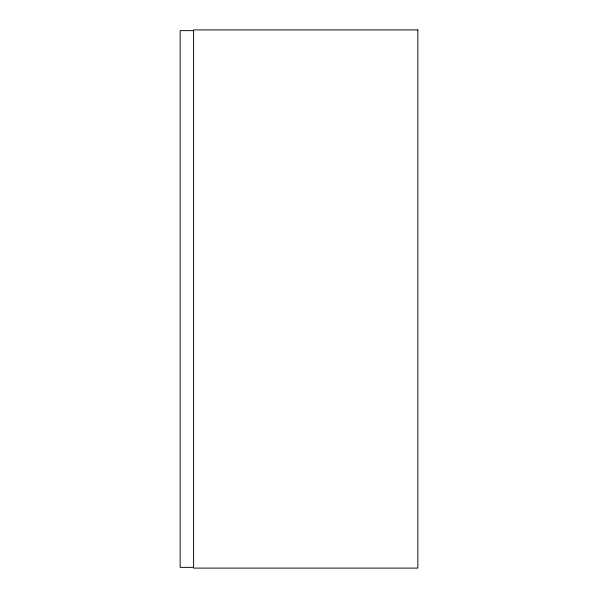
<?xml version="1.0" encoding="UTF-8"?>
<svg xmlns="http://www.w3.org/2000/svg" width="598" height="598" viewBox="0 0 598 598"><rect width="100%" height="100%" fill="white"/><g stroke="black" fill="none" stroke-linecap="round" stroke-linejoin="round"><path stroke-width="0.9" d="M193.603 30.648L180.148 30.648L180.148 567.353L193.603 567.353M417.853 29.9L193.603 29.9L193.603 568.1L417.853 568.1L417.853 29.9"/></g></svg>
